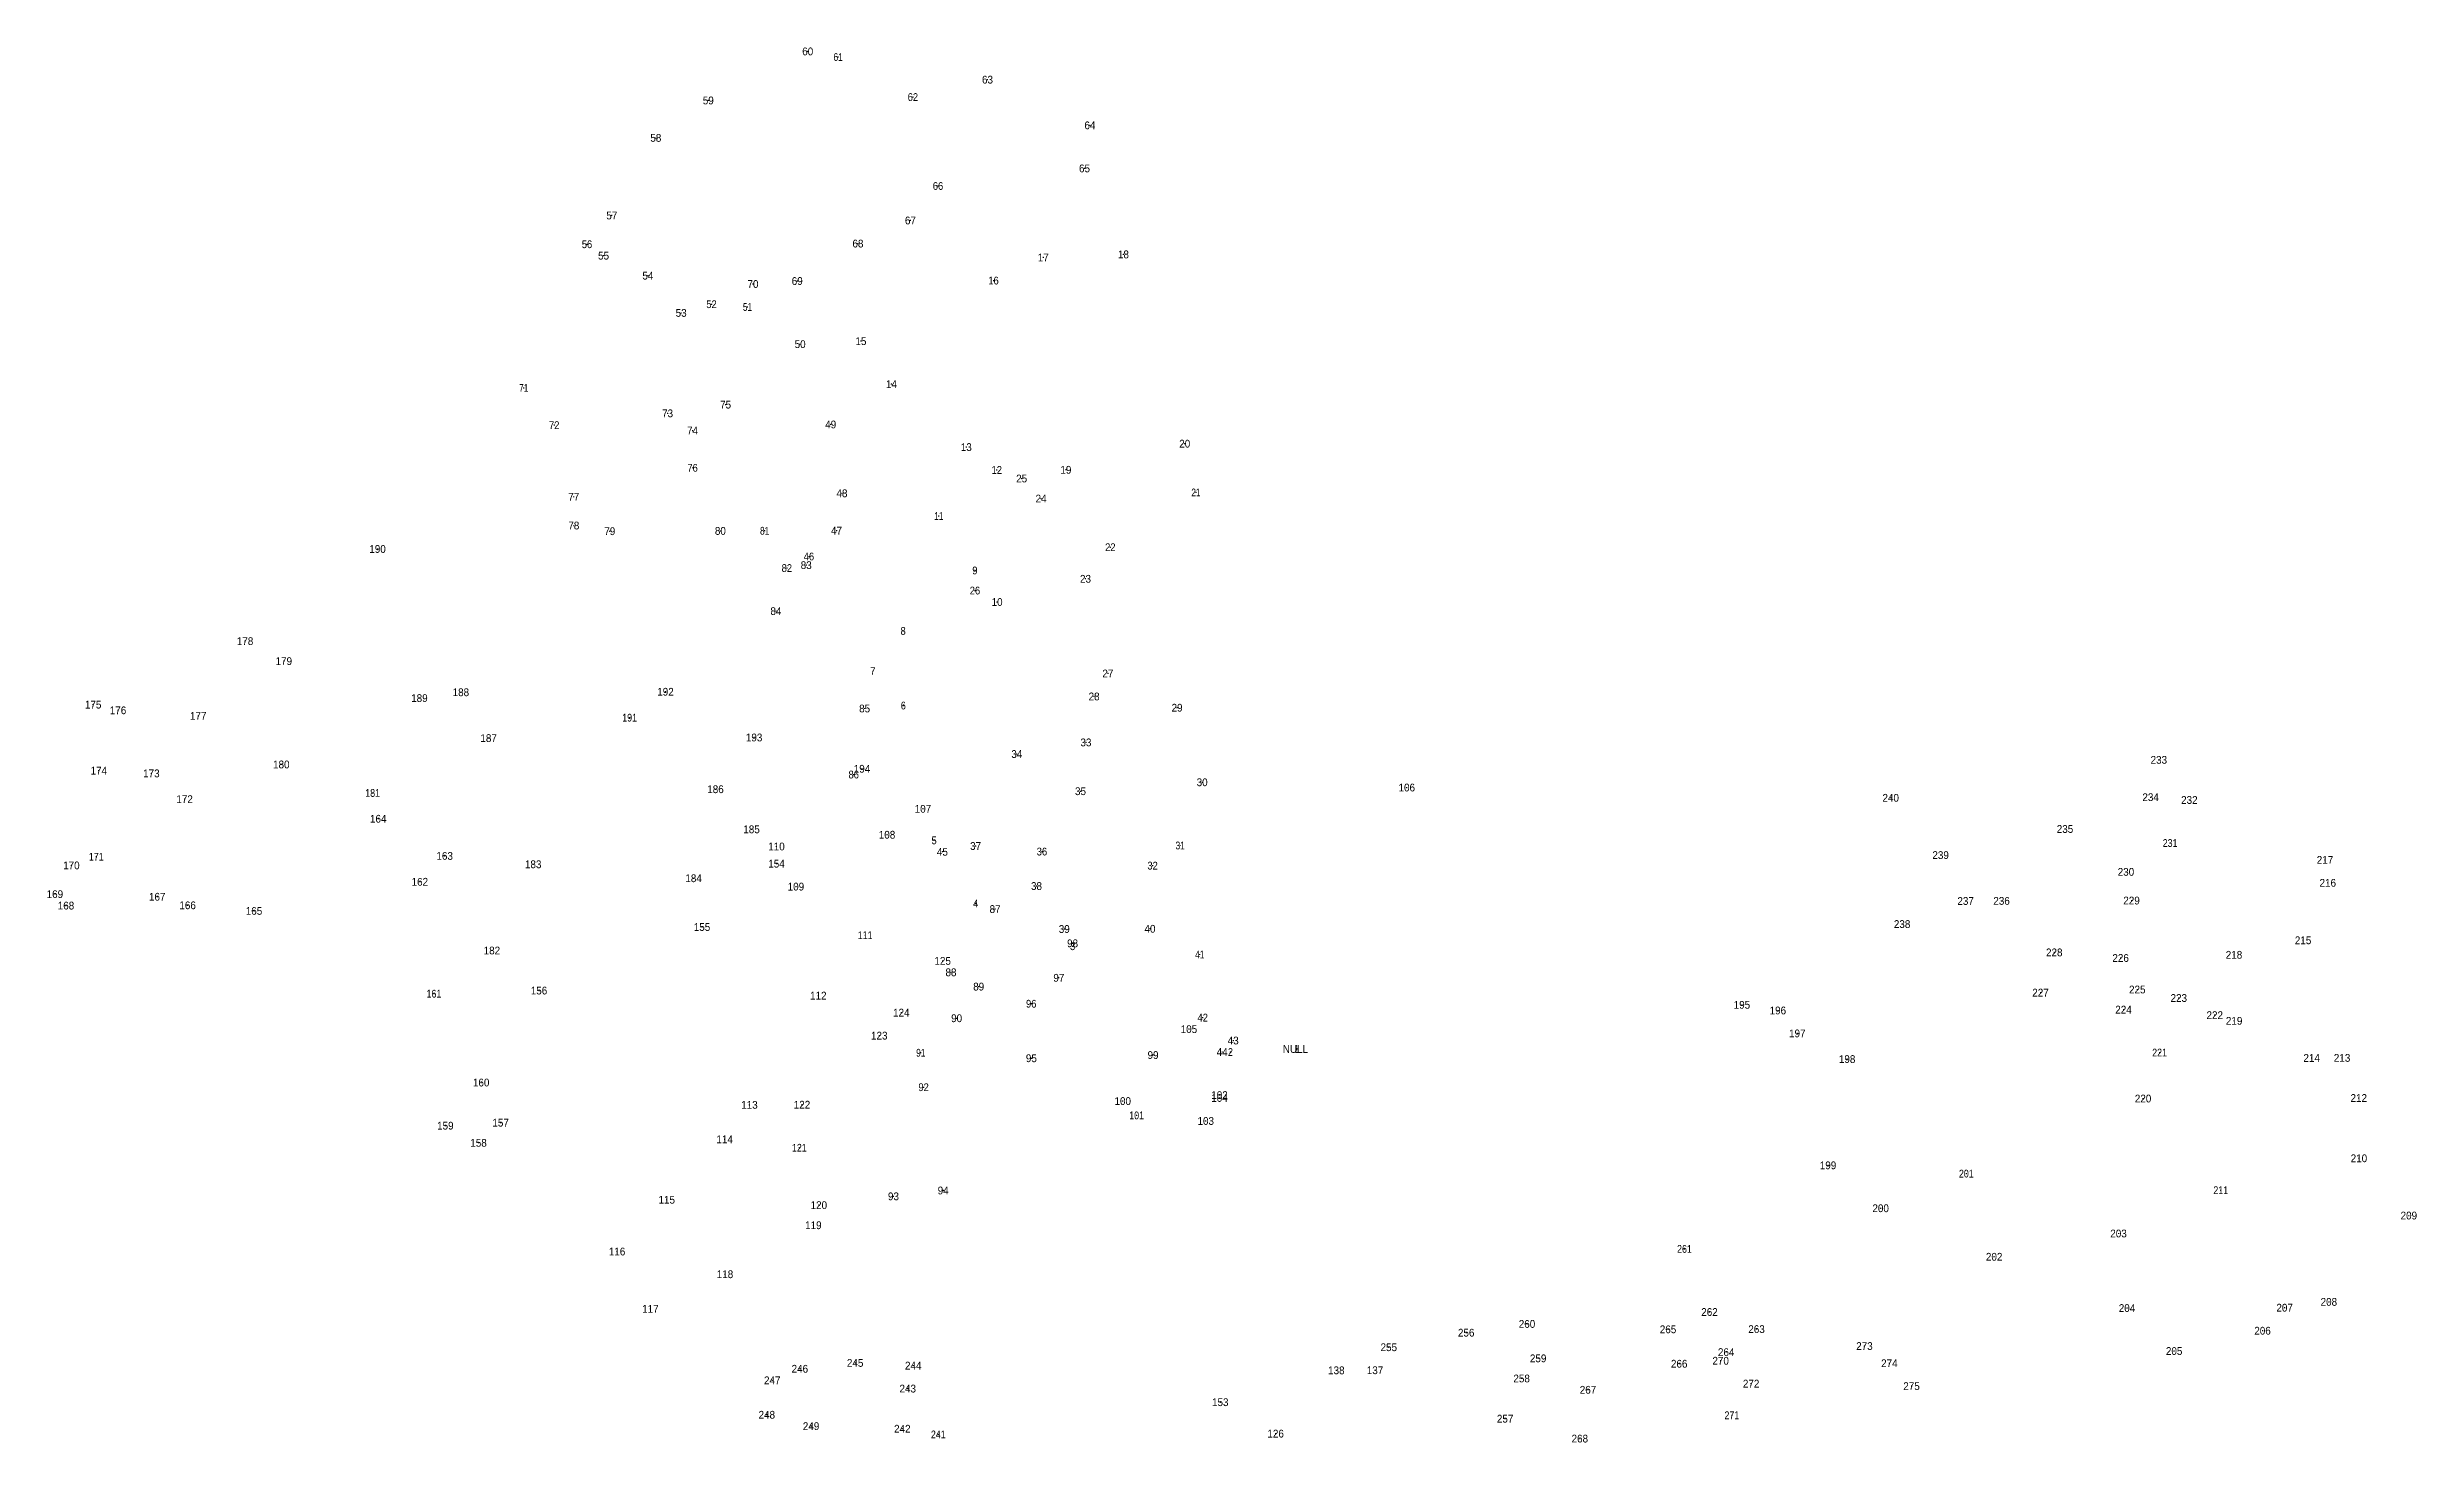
# Model space of a CAD drawing. Header units: metres. Extents: x 551041 to 552667, y 1846820 to 1848643.
# Drawn here: x 551144 to 552667, y 1847746 to 1848643 of the extents above; entities that cross this region are included whole.
import ezdxf
from ezdxf.enums import TextEntityAlignment as Align

# ---------------------------------------------------------------- set-up
doc = ezdxf.new("R2010")
doc.units = ezdxf.units.M
doc.header["$LTSCALE"] = 2
doc.layers.add('10', color=7, linetype='Continuous', lineweight=13)
doc.layers.add('11', color=7, linetype='Continuous', lineweight=13)
doc.layers.add('12', color=7, linetype='Continuous')

msp = doc.modelspace()

# ---------------------------------------------------------------- hatches: boundary and pattern name
at = {"layer": '10'}
msp.add_hatch(color=256, dxfattribs=at).paths.add_polyline_path([(551946.871, 1847999.09, 1), (551946.871, 1847999.24, 1)])

# ---------------------------------------------------------------- linework, layer by layer
for p, q in [((551946.56, 1847999.16), (551946.25, 1847999.16)), ((551946.87, 1847999.48), (551946.87, 1847999.79)), ((551946.87, 1847998.54), (551946.87, 1847998.85)), ((551947.5, 1847999.16), (551947.18, 1847999.16))]:
    msp.add_line(p, q, dxfattribs=at)
for radius in [0.312, 0.075]:
    msp.add_circle((551946.871, 1847999.165), radius, dxfattribs=at)
at = {"layer": '11'}
for p, q in [((551632.8, 1848640.22), (551632.18, 1848640.22)), ((551632.49, 1848639.9), (551632.49, 1848640.53)), ((551652.36, 1848636.58), (551651.74, 1848636.58)), ((551652.05, 1848636.27), (551652.05, 1848636.89)), ((551748.37, 1848622.06), (551747.75, 1848622.06)), ((551748.06, 1848621.74), (551748.06, 1848622.37)), ((551568.9, 1848608.71), (551568.27, 1848608.71)), ((551568.58, 1848608.4), (551568.58, 1848609.02)), ((551700.41, 1848610.87), (551699.79, 1848610.87)), ((551700.1, 1848610.56), (551700.1, 1848611.19)), ((551814.21, 1848592.71), (551813.58, 1848592.71)), ((551813.89, 1848592.4), (551813.89, 1848593.02)), ((551535.19, 1848584.65), (551534.56, 1848584.65)), ((551534.87, 1848584.34), (551534.87, 1848584.96)), ((551810.72, 1848565.03), (551810.09, 1848565.03)), ((551810.41, 1848564.72), (551810.41, 1848565.35)), ((551716.55, 1848553.74), (551715.92, 1848553.74)), ((551716.24, 1848553.43), (551716.24, 1848554.05)), ((551506.87, 1848534.78), (551506.25, 1848534.78)), ((551506.56, 1848534.47), (551506.56, 1848535.1)), ((551698.83, 1848531.56), (551698.2, 1848531.56)), ((551698.52, 1848531.25), (551698.52, 1848531.88)), ((551490.92, 1848516.3), (551490.29, 1848516.3)), ((551490.61, 1848515.99), (551490.61, 1848516.61)), ((551665.1, 1848516.73), (551664.47, 1848516.73)), ((551664.78, 1848516.42), (551664.78, 1848517.04)), ((551501.6, 1848508.95), (551500.98, 1848508.95)), ((551501.29, 1848508.64), (551501.29, 1848509.26)), ((551784.2, 1848507.8), (551783.57, 1848507.8)), ((551783.88, 1848507.48), (551783.88, 1848508.11)), ((551835.74, 1848509.77), (551835.11, 1848509.77)), ((551835.42, 1848509.45), (551835.42, 1848510.08)), ((551530.07, 1848496.11), (551529.44, 1848496.11)), ((551529.76, 1848495.8), (551529.76, 1848496.42)), ((551597.62, 1848490.74), (551597, 1848490.74)), ((551597.31, 1848490.43), (551597.31, 1848491.06)), ((551626.05, 1848492.66), (551625.43, 1848492.66)), ((551625.74, 1848492.34), (551625.74, 1848492.97)), ((551752.24, 1848492.96), (551751.62, 1848492.96)), ((551751.93, 1848492.65), (551751.93, 1848493.28)), ((551551.46, 1848472.18), (551550.83, 1848472.18)), ((551551.14, 1848471.87), (551551.14, 1848472.5)), ((551570.99, 1848477.76), (551570.37, 1848477.76)), ((551570.68, 1848477.45), (551570.68, 1848478.08)), ((551594.1, 1848475.98), (551593.48, 1848475.98)), ((551593.79, 1848475.67), (551593.79, 1848476.29)), ((551627.93, 1848452.09), (551627.3, 1848452.09)), ((551627.62, 1848451.77), (551627.62, 1848452.4)), ((551667.02, 1848454.02), (551666.4, 1848454.02)), ((551666.71, 1848453.71), (551666.71, 1848454.34)), ((551450.26, 1848423.99), (551449.64, 1848423.99)), ((551449.95, 1848423.68), (551449.95, 1848424.3)), ((551686.64, 1848426.41), (551686.02, 1848426.41)), ((551686.33, 1848426.1), (551686.33, 1848426.72)), ((551542.72, 1848407.62), (551542.1, 1848407.62)), ((551542.41, 1848407.3), (551542.41, 1848407.93)), ((551580.04, 1848413.24), (551579.41, 1848413.24)), ((551579.72, 1848412.93), (551579.72, 1848413.55)), ((551469.87, 1848400.06), (551469.25, 1848400.06)), ((551469.56, 1848399.75), (551469.56, 1848400.37)), ((551558.75, 1848396.59), (551558.12, 1848396.59)), ((551558.44, 1848396.28), (551558.44, 1848396.9)), ((551647.6, 1848400.49), (551646.98, 1848400.49)), ((551647.29, 1848400.18), (551647.29, 1848400.8)), ((551734.73, 1848385.95), (551734.1, 1848385.95)), ((551734.42, 1848385.64), (551734.42, 1848386.26)), ((551875.13, 1848388.14), (551874.51, 1848388.14)), ((551874.82, 1848387.83), (551874.82, 1848388.45)), ((551558.81, 1848372.61), (551558.18, 1848372.61)), ((551558.49, 1848372.3), (551558.49, 1848372.92)), ((551754.32, 1848371.24), (551753.69, 1848371.24)), ((551754.01, 1848370.93), (551754.01, 1848371.56)), ((551770.33, 1848365.75), (551769.7, 1848365.75)), ((551770.02, 1848365.44), (551770.02, 1848366.06)), ((551798.75, 1848371.35), (551798.13, 1848371.35)), ((551798.44, 1848371.04), (551798.44, 1848371.66)), ((551482.43, 1848353.98), (551481.8, 1848353.98)), ((551482.11, 1848353.67), (551482.11, 1848354.29)), ((551654.82, 1848356.25), (551654.2, 1848356.25)), ((551654.51, 1848355.94), (551654.51, 1848356.56)), ((551782.8, 1848352.87), (551782.18, 1848352.87)), ((551782.49, 1848352.56), (551782.49, 1848353.18)), ((551882.32, 1848356.8), (551881.7, 1848356.8)), ((551882.01, 1848356.49), (551882.01, 1848357.12)), ((551482.47, 1848335.54), (551481.85, 1848335.54)), ((551482.16, 1848335.23), (551482.16, 1848335.85)), ((551505.58, 1848331.9), (551504.96, 1848331.9)), ((551505.27, 1848331.59), (551505.27, 1848332.22)), ((551576.68, 1848332.08), (551576.05, 1848332.08)), ((551576.36, 1848331.77), (551576.36, 1848332.39)), ((551605.12, 1848332.15), (551604.49, 1848332.15)), ((551604.81, 1848331.84), (551604.81, 1848332.46)), ((551651.33, 1848332.26), (551650.7, 1848332.26)), ((551651.02, 1848331.95), (551651.02, 1848332.57)), ((551717.07, 1848341.64), (551716.44, 1848341.64)), ((551716.75, 1848341.33), (551716.75, 1848341.96)), ((551356.32, 1848320.48), (551355.69, 1848320.48)), ((551356, 1848320.17), (551356, 1848320.79)), ((551633.6, 1848315.62), (551632.97, 1848315.62)), ((551633.28, 1848315.31), (551633.28, 1848315.93)), ((551827.31, 1848321.62), (551826.69, 1848321.62)), ((551827, 1848321.31), (551827, 1848321.94)), ((551619.39, 1848308.21), (551618.77, 1848308.21)), ((551619.08, 1848307.9), (551619.08, 1848308.52)), ((551631.83, 1848310.08), (551631.21, 1848310.08)), ((551631.52, 1848309.77), (551631.52, 1848310.4)), ((551740.26, 1848306.66), (551739.63, 1848306.66)), ((551739.94, 1848306.35), (551739.94, 1848306.97)), ((551811.36, 1848301.3), (551810.74, 1848301.3)), ((551811.05, 1848300.99), (551811.05, 1848301.61)), ((551740.29, 1848293.75), (551739.66, 1848293.75)), ((551739.98, 1848293.44), (551739.98, 1848294.06)), ((551754.52, 1848286.4), (551753.9, 1848286.4)), ((551754.21, 1848286.09), (551754.21, 1848286.72)), ((551612.35, 1848280.53), (551611.73, 1848280.53)), ((551612.04, 1848280.22), (551612.04, 1848280.84)), ((551271.15, 1848261.25), (551270.52, 1848261.25)), ((551270.83, 1848260.94), (551270.83, 1848261.57)), ((551694.14, 1848267.82), (551693.52, 1848267.82)), ((551693.83, 1848267.5), (551693.83, 1848268.13)), ((551296.06, 1848248.4), (551295.44, 1848248.4)), ((551295.75, 1848248.09), (551295.75, 1848248.72)), ((551674.65, 1848241.95), (551674.03, 1848241.95)), ((551674.34, 1848241.64), (551674.34, 1848242.26)), ((551825.73, 1848240.47), (551825.11, 1848240.47)), ((551825.42, 1848240.16), (551825.42, 1848240.78)), ((551383.21, 1848224.64), (551382.58, 1848224.64)), ((551382.9, 1848224.33), (551382.9, 1848224.95)), ((551409.86, 1848228.39), (551409.23, 1848228.39)), ((551409.55, 1848228.08), (551409.55, 1848228.7)), ((551541.38, 1848228.71), (551540.76, 1848228.71)), ((551541.07, 1848228.4), (551541.07, 1848229.02)), ((551816.88, 1848225.7), (551816.26, 1848225.7)), ((551816.57, 1848225.38), (551816.57, 1848226.01)), ((551173.49, 1848220.44), (551172.87, 1848220.44)), ((551173.18, 1848220.13), (551173.18, 1848220.76)), ((551189.5, 1848216.79), (551188.87, 1848216.79)), ((551189.18, 1848216.48), (551189.18, 1848217.11)), ((551241.05, 1848213.23), (551240.42, 1848213.23)), ((551240.74, 1848212.92), (551240.74, 1848213.54)), ((551518.32, 1848212.06), (551517.69, 1848212.06)), ((551518.01, 1848211.75), (551518.01, 1848212.37)), ((551669.38, 1848217.96), (551668.76, 1848217.96)), ((551669.07, 1848217.65), (551669.07, 1848218.27)), ((551694.26, 1848219.86), (551693.63, 1848219.86)), ((551693.94, 1848219.55), (551693.94, 1848220.17)), ((551870.22, 1848218.45), (551869.59, 1848218.45)), ((551869.91, 1848218.14), (551869.91, 1848218.76)), ((551427.71, 1848198.93), (551427.08, 1848198.93)), ((551427.39, 1848198.61), (551427.39, 1848199.24)), ((551598.33, 1848199.34), (551597.71, 1848199.34)), ((551598.02, 1848199.03), (551598.02, 1848199.66)), ((551811.62, 1848196.17), (551811, 1848196.17)), ((551811.31, 1848195.86), (551811.31, 1848196.48)), ((551177.15, 1848178.03), (551176.52, 1848178.03)), ((551176.84, 1848177.72), (551176.84, 1848178.34)), ((551294.45, 1848182), (551293.82, 1848182)), ((551294.13, 1848181.69), (551294.13, 1848182.32)), ((551667.7, 1848179.22), (551667.07, 1848179.22)), ((551667.38, 1848178.91), (551667.38, 1848179.54)), ((551767.21, 1848188.69), (551766.58, 1848188.69)), ((551766.89, 1848188.38), (551766.89, 1848189)), ((552501.26, 1848184.96), (552500.64, 1848184.96)), ((552500.95, 1848184.65), (552500.95, 1848185.28)), ((551210.92, 1848176.27), (551210.3, 1848176.27)), ((551210.61, 1848175.96), (551210.61, 1848176.58)), ((551353.14, 1848163.7), (551352.52, 1848163.7)), ((551352.83, 1848163.39), (551352.83, 1848164.02)), ((551573.53, 1848166.08), (551572.9, 1848166.08)), ((551573.22, 1848165.77), (551573.22, 1848166.4)), ((551662.37, 1848175.52), (551661.75, 1848175.52)), ((551662.06, 1848175.21), (551662.06, 1848175.83)), ((551808.14, 1848164.81), (551807.52, 1848164.81)), ((551807.83, 1848164.5), (551807.83, 1848165.12)), ((551886.33, 1848170.54), (551885.71, 1848170.54)), ((551886.02, 1848170.23), (551886.02, 1848170.85)), ((552017.87, 1848167.17), (552017.24, 1848167.17)), ((552017.55, 1848166.86), (552017.55, 1848167.48)), ((551232.29, 1848159.72), (551231.67, 1848159.72)), ((551231.98, 1848159.41), (551231.98, 1848160.04)), ((551356.74, 1848147.11), (551356.11, 1848147.11)), ((551356.43, 1848146.8), (551356.43, 1848147.42)), ((551706.86, 1848153.5), (551706.24, 1848153.5)), ((551706.55, 1848153.19), (551706.55, 1848153.81)), ((552328.92, 1848160.56), (552328.29, 1848160.56)), ((552328.61, 1848160.25), (552328.61, 1848160.87)), ((552495.99, 1848160.98), (552495.36, 1848160.98)), ((552495.68, 1848160.66), (552495.68, 1848161.29)), ((552520.88, 1848159.19), (552520.25, 1848159.19)), ((552520.56, 1848158.88), (552520.56, 1848159.5)), ((551596.7, 1848140.32), (551596.07, 1848140.32)), ((551596.38, 1848140.01), (551596.38, 1848140.63)), ((551683.8, 1848136.84), (551683.17, 1848136.84)), ((551683.48, 1848136.53), (551683.48, 1848137.16)), ((551714.02, 1848133.23), (551713.4, 1848133.23)), ((551713.71, 1848132.92), (551713.71, 1848133.54)), ((552440.94, 1848140.55), (552440.32, 1848140.55)), ((552440.63, 1848140.24), (552440.63, 1848140.86)), ((552508.5, 1848131.5), (552507.88, 1848131.5)), ((552508.19, 1848131.18), (552508.19, 1848131.81)), ((551159.52, 1848117.13), (551158.9, 1848117.13)), ((551159.21, 1848116.82), (551159.21, 1848117.44)), ((551175.51, 1848122.7), (551174.88, 1848122.7)), ((551175.19, 1848122.39), (551175.19, 1848123.01)), ((551399.45, 1848123.24), (551398.83, 1848123.24)), ((551399.14, 1848122.93), (551399.14, 1848123.55)), ((551456.34, 1848117.85), (551455.72, 1848117.85)), ((551456.03, 1848117.54), (551456.03, 1848118.16)), ((551612.72, 1848129.29), (551612.1, 1848129.29)), ((551612.75, 1848118.23), (551612.12, 1848118.23)), ((551612.41, 1848128.98), (551612.41, 1848129.6)), ((551612.43, 1848117.92), (551612.43, 1848118.54)), ((551719.37, 1848125.86), (551718.74, 1848125.86)), ((551719.06, 1848125.55), (551719.06, 1848126.18)), ((551740.69, 1848129.6), (551740.06, 1848129.6)), ((551740.38, 1848129.29), (551740.38, 1848129.92)), ((551783.35, 1848126.02), (551782.73, 1848126.02)), ((551783.04, 1848125.71), (551783.04, 1848126.33)), ((551854.47, 1848116.98), (551853.85, 1848116.98)), ((551854.16, 1848116.66), (551854.16, 1848117.29)), ((551872.21, 1848129.93), (551871.59, 1848129.93)), ((551871.9, 1848129.62), (551871.9, 1848130.24)), ((552361, 1848123.75), (552360.38, 1848123.75)), ((552360.69, 1848123.44), (552360.69, 1848124.06)), ((552608.06, 1848120.68), (552607.44, 1848120.68)), ((552607.75, 1848120.37), (552607.75, 1848120.99)), ((551383.5, 1848106.6), (551382.87, 1848106.6)), ((551383.18, 1848106.29), (551383.18, 1848106.91)), ((551559.45, 1848108.88), (551558.82, 1848108.88)), ((551559.14, 1848108.57), (551559.14, 1848109.19)), ((551625.22, 1848103.5), (551624.6, 1848103.5)), ((551624.91, 1848103.19), (551624.91, 1848103.82)), ((551779.85, 1848103.88), (551779.23, 1848103.88)), ((551779.54, 1848103.57), (551779.54, 1848104.19)), ((552480.11, 1848112.98), (552479.49, 1848112.98)), ((552479.8, 1848112.67), (552479.8, 1848113.3)), ((552609.88, 1848105.93), (552609.25, 1848105.93)), ((552609.56, 1848105.62), (552609.56, 1848106.24)), ((551148.9, 1848098.66), (551148.28, 1848098.66)), ((551148.59, 1848098.35), (551148.59, 1848098.97)), ((551156.03, 1848091.3), (551155.41, 1848091.3)), ((551155.72, 1848090.99), (551155.72, 1848091.61)), ((551214.67, 1848096.97), (551214.05, 1848096.97)), ((551214.36, 1848096.66), (551214.36, 1848097.29)), ((551234.23, 1848091.49), (551233.61, 1848091.49)), ((551233.92, 1848091.18), (551233.92, 1848091.8)), ((551276.9, 1848087.9), (551276.28, 1848087.9)), ((551276.59, 1848087.59), (551276.59, 1848088.21)), ((551740.78, 1848092.72), (551740.15, 1848092.72)), ((551740.47, 1848092.41), (551740.47, 1848093.03)), ((551753.23, 1848089.06), (551752.61, 1848089.06)), ((551752.92, 1848088.75), (551752.92, 1848089.37)), ((552377.07, 1848094.28), (552376.45, 1848094.28)), ((552376.76, 1848093.97), (552376.76, 1848094.6)), ((552400.18, 1848094.34), (552399.55, 1848094.34)), ((552399.86, 1848094.03), (552399.86, 1848094.65)), ((552483.71, 1848094.55), (552483.09, 1848094.55)), ((552483.4, 1848094.24), (552483.4, 1848094.86)), ((551564.86, 1848077.54), (551564.23, 1848077.54)), ((551564.55, 1848077.22), (551564.55, 1848077.85)), ((551669.73, 1848072.26), (551669.11, 1848072.26)), ((551669.42, 1848071.95), (551669.42, 1848072.57)), ((551797.69, 1848076.26), (551797.07, 1848076.26)), ((551797.38, 1848075.95), (551797.38, 1848076.57)), ((551852.79, 1848076.4), (551852.17, 1848076.4)), ((551852.48, 1848076.08), (551852.48, 1848076.71)), ((552336.23, 1848079.43), (552335.6, 1848079.43)), ((552335.92, 1848079.12), (552335.92, 1848079.74)), ((551429.81, 1848062.45), (551429.19, 1848062.45)), ((551429.5, 1848062.14), (551429.5, 1848062.76)), ((551719.54, 1848055.78), (551718.92, 1848055.78)), ((551719.23, 1848055.47), (551719.23, 1848056.09)), ((551803.05, 1848067.05), (551802.43, 1848067.05)), ((551803.06, 1848065.21), (551802.43, 1848065.21)), ((551802.74, 1848066.74), (551802.74, 1848067.36)), ((551802.74, 1848064.9), (551802.74, 1848065.52)), ((551884.83, 1848059.88), (551884.2, 1848059.88)), ((551884.52, 1848059.56), (551884.52, 1848060.19)), ((552434.03, 1848061.23), (552433.4, 1848061.23)), ((552433.72, 1848060.92), (552433.72, 1848061.54)), ((552476.69, 1848057.65), (552476.07, 1848057.65)), ((552476.38, 1848057.33), (552476.38, 1848057.96)), ((552549.56, 1848059.67), (552548.94, 1848059.67)), ((552549.25, 1848059.36), (552549.25, 1848059.98)), ((552593.97, 1848069), (552593.35, 1848069)), ((552593.66, 1848068.69), (552593.66, 1848069.31)), ((551724.89, 1848048.42), (551724.27, 1848048.42)), ((551724.58, 1848048.1), (551724.58, 1848048.73)), ((551794.22, 1848044.9), (551793.59, 1848044.9)), ((551793.91, 1848044.58), (551793.91, 1848045.21)), ((551392.56, 1848034.7), (551391.93, 1848034.7)), ((551392.24, 1848034.38), (551392.24, 1848035.01)), ((551460.09, 1848036.71), (551459.47, 1848036.71)), ((551459.78, 1848036.4), (551459.78, 1848037.02)), ((551639.61, 1848033.45), (551638.99, 1848033.45)), ((551639.3, 1848033.14), (551639.3, 1848033.77)), ((551742.69, 1848039.24), (551742.06, 1848039.24)), ((551742.38, 1848038.93), (551742.38, 1848039.55)), ((551776.48, 1848028.25), (551775.86, 1848028.25)), ((551776.17, 1848027.94), (551776.17, 1848028.57)), ((552233.27, 1848027.53), (552232.64, 1848027.53)), ((552232.96, 1848027.22), (552232.96, 1848027.85)), ((552425.21, 1848035.38), (552424.58, 1848035.38)), ((552424.89, 1848035.07), (552424.89, 1848035.7)), ((552487.41, 1848037.38), (552486.78, 1848037.38)), ((552487.1, 1848037.07), (552487.1, 1848037.7)), ((552514.08, 1848031.92), (552513.46, 1848031.92)), ((552513.77, 1848031.61), (552513.77, 1848032.23)), ((551692.96, 1848022.52), (551692.34, 1848022.52)), ((551692.65, 1848022.21), (551692.65, 1848022.83)), ((551728.52, 1848018.92), (551727.9, 1848018.92)), ((551728.21, 1848018.6), (551728.21, 1848019.23)), ((551877.84, 1848011.91), (551877.21, 1848011.91)), ((551877.52, 1848011.59), (551877.52, 1848012.22)), ((551886.7, 1848019.3), (551886.08, 1848019.3)), ((551886.39, 1848018.99), (551886.39, 1848019.62)), ((552256.38, 1848023.9), (552255.76, 1848023.9)), ((552256.07, 1848023.59), (552256.07, 1848024.21)), ((552478.55, 1848024.45), (552477.93, 1848024.45)), ((552478.24, 1848024.14), (552478.24, 1848024.76)), ((552537.22, 1848020.91), (552536.59, 1848020.91)), ((552536.9, 1848020.6), (552536.9, 1848021.22)), ((552549.67, 1848017.25), (552549.04, 1848017.25)), ((552549.35, 1848016.94), (552549.35, 1848017.56)), ((551678.78, 1848007.73), (551678.16, 1848007.73)), ((551678.47, 1848007.42), (551678.47, 1848008.04)), ((551705.47, 1847996.73), (551704.84, 1847996.73)), ((551705.16, 1847996.42), (551705.16, 1847997.04)), ((551854.77, 1847995.25), (551854.15, 1847995.25)), ((551854.46, 1847994.94), (551854.46, 1847995.56)), ((551899.2, 1847997.2), (551898.57, 1847997.2)), ((551898.89, 1847996.89), (551898.89, 1847997.52)), ((551904.53, 1847997.22), (551903.91, 1847997.22)), ((551904.22, 1847996.9), (551904.22, 1847997.53)), ((551906.29, 1848004.6), (551905.67, 1848004.6)), ((551905.98, 1848004.29), (551905.98, 1848004.91)), ((551947.18, 1847999.16), (551946.56, 1847999.16)), ((551946.87, 1847998.85), (551946.87, 1847999.48)), ((552268.86, 1848009.18), (552268.24, 1848009.18)), ((552268.55, 1848008.87), (552268.55, 1848009.49)), ((552501.73, 1847996.84), (552501.1, 1847996.84)), ((552501.42, 1847996.53), (552501.42, 1847997.16)), ((551776.57, 1847993.21), (551775.95, 1847993.21)), ((551776.26, 1847992.9), (551776.26, 1847993.52)), ((552300.9, 1847992.66), (552300.27, 1847992.66)), ((552300.58, 1847992.35), (552300.58, 1847992.97)), ((552599.49, 1847993.4), (552598.87, 1847993.4)), ((552599.18, 1847993.09), (552599.18, 1847993.71)), ((552619.04, 1847993.45), (552618.42, 1847993.45)), ((552618.73, 1847993.14), (552618.73, 1847993.76)), ((551422.91, 1847977.6), (551422.29, 1847977.6)), ((551422.6, 1847977.28), (551422.6, 1847977.91)), ((551707.3, 1847974.6), (551706.67, 1847974.6)), ((551706.99, 1847974.29), (551706.99, 1847974.91)), ((551835.29, 1847965.69), (551834.67, 1847965.69)), ((551834.98, 1847965.38), (551834.98, 1847966.01)), ((551897.49, 1847969.53), (551896.86, 1847969.53)), ((551897.49, 1847967.69), (551896.87, 1847967.69)), ((551897.18, 1847969.22), (551897.18, 1847969.85)), ((551897.18, 1847967.38), (551897.18, 1847968)), ((552491.14, 1847967.31), (552490.51, 1847967.31)), ((552490.82, 1847967), (552490.82, 1847967.62)), ((552629.77, 1847967.65), (552629.15, 1847967.65)), ((552629.46, 1847967.34), (552629.46, 1847967.96)), ((551399.87, 1847949.88), (551399.25, 1847949.88)), ((551399.56, 1847949.56), (551399.56, 1847950.19)), ((551435.41, 1847951.81), (551434.79, 1847951.81)), ((551435.1, 1847951.5), (551435.1, 1847952.12)), ((551595.35, 1847963.26), (551594.72, 1847963.26)), ((551595.04, 1847962.95), (551595.04, 1847963.58)), ((551629.12, 1847963.34), (551628.5, 1847963.34)), ((551628.81, 1847963.03), (551628.81, 1847963.66)), ((551844.2, 1847956.49), (551843.58, 1847956.49)), ((551843.89, 1847956.18), (551843.89, 1847956.81)), ((551888.64, 1847952.91), (551888.02, 1847952.91)), ((551888.33, 1847952.6), (551888.33, 1847953.23)), ((551421.23, 1847938.86), (551420.6, 1847938.86)), ((551420.91, 1847938.55), (551420.91, 1847939.18)), ((551579.41, 1847941.09), (551578.79, 1847941.09)), ((551579.1, 1847940.78), (551579.1, 1847941.4)), ((551627.41, 1847935.68), (551626.79, 1847935.68)), ((551627.1, 1847935.36), (551627.1, 1847935.99)), ((552288.62, 1847924.39), (552288, 1847924.39)), ((552288.31, 1847924.08), (552288.31, 1847924.7)), ((552377.5, 1847919.07), (552376.88, 1847919.07)), ((552377.19, 1847918.76), (552377.19, 1847919.39)), ((552629.87, 1847928.92), (552629.24, 1847928.92)), ((552629.55, 1847928.61), (552629.55, 1847929.23)), ((551687.92, 1847904.47), (551687.29, 1847904.47)), ((551687.61, 1847904.16), (551687.61, 1847904.78)), ((551719.9, 1847908.24), (551719.28, 1847908.24)), ((551719.59, 1847907.93), (551719.59, 1847908.55)), ((552541.05, 1847908.42), (552540.43, 1847908.42)), ((552540.74, 1847908.1), (552540.74, 1847908.73)), ((551542.18, 1847902.27), (551541.55, 1847902.27)), ((551541.87, 1847901.96), (551541.87, 1847902.58)), ((551639.94, 1847898.82), (551639.32, 1847898.82)), ((551639.63, 1847898.51), (551639.63, 1847899.13)), ((552322.46, 1847896.81), (552321.84, 1847896.81)), ((552322.15, 1847896.5), (552322.15, 1847897.12)), ((552661.95, 1847892.12), (552661.33, 1847892.12)), ((552661.64, 1847891.8), (552661.64, 1847892.43)), ((551636.42, 1847885.9), (551635.79, 1847885.9)), ((551636.11, 1847885.59), (551636.11, 1847886.21)), ((552475.35, 1847880.59), (552474.73, 1847880.59)), ((552475.04, 1847880.28), (552475.04, 1847880.9)), ((551510.27, 1847869), (551509.64, 1847869)), ((551509.95, 1847868.68), (551509.95, 1847869.31)), ((552196.33, 1847870.68), (552195.71, 1847870.68)), ((552196.02, 1847870.36), (552196.02, 1847870.99)), ((552395.41, 1847865.64), (552394.78, 1847865.64)), ((552395.1, 1847865.32), (552395.1, 1847865.95)), ((551579.62, 1847854.41), (551579, 1847854.41)), ((551579.31, 1847854.1), (551579.31, 1847854.72)), ((551531.69, 1847832.16), (551531.06, 1847832.16)), ((551531.37, 1847831.85), (551531.37, 1847832.47)), ((552212.43, 1847830.14), (552211.8, 1847830.14)), ((552212.12, 1847829.83), (552212.12, 1847830.45)), ((552480.8, 1847832.65), (552480.18, 1847832.65)), ((552480.49, 1847832.34), (552480.49, 1847832.96)), ((552582.12, 1847832.9), (552581.49, 1847832.9)), ((552581.81, 1847832.59), (552581.81, 1847833.21)), ((552610.55, 1847836.66), (552609.92, 1847836.66)), ((552610.23, 1847836.35), (552610.23, 1847836.97)), ((552056.05, 1847816.85), (552055.42, 1847816.85)), ((552055.74, 1847816.54), (552055.74, 1847817.16)), ((552095.14, 1847822.48), (552094.52, 1847822.48)), ((552094.83, 1847822.16), (552094.83, 1847822.79)), ((552185.8, 1847819.01), (552185.17, 1847819.01)), ((552185.48, 1847818.7), (552185.48, 1847819.32)), ((552242.67, 1847819.15), (552242.05, 1847819.15)), ((552242.36, 1847818.84), (552242.36, 1847819.46)), ((552567.94, 1847818.11), (552567.31, 1847818.11)), ((552567.62, 1847817.8), (552567.62, 1847818.42)), ((551663.3, 1847797.44), (551662.67, 1847797.44)), ((551662.98, 1847797.13), (551662.98, 1847797.75)), ((552006.31, 1847807.5), (552005.68, 1847807.5)), ((552005.99, 1847807.19), (552005.99, 1847807.81)), ((552102.3, 1847800.36), (552101.68, 1847800.36)), ((552101.99, 1847800.05), (552101.99, 1847800.67)), ((552192.96, 1847796.9), (552192.34, 1847796.9)), ((552192.65, 1847796.58), (552192.65, 1847797.21)), ((552219.62, 1847798.8), (552218.99, 1847798.8)), ((552219.3, 1847798.49), (552219.3, 1847799.12)), ((552223.16, 1847804.35), (552222.53, 1847804.35)), ((552222.84, 1847804.04), (552222.84, 1847804.66)), ((552312.02, 1847808.25), (552311.39, 1847808.25)), ((552311.7, 1847807.94), (552311.7, 1847808.57)), ((552328.04, 1847797.23), (552327.42, 1847797.23)), ((552327.73, 1847796.92), (552327.73, 1847797.54)), ((552511.09, 1847805.06), (552510.47, 1847805.06)), ((552510.78, 1847804.75), (552510.78, 1847805.37)), ((551610, 1847786.24), (551609.38, 1847786.24)), ((551609.69, 1847785.93), (551609.69, 1847786.56)), ((551627.76, 1847793.66), (551627.13, 1847793.66)), ((551627.44, 1847793.35), (551627.44, 1847793.98)), ((551696.79, 1847780.61), (551696.79, 1847781.24)), ((551700.62, 1847795.69), (551700, 1847795.69)), ((551700.31, 1847795.38), (551700.31, 1847796)), ((551972.57, 1847792.66), (551971.95, 1847792.66)), ((551972.26, 1847792.35), (551972.26, 1847792.97)), ((551997.45, 1847792.72), (551996.83, 1847792.72)), ((551997.14, 1847792.41), (551997.14, 1847793.04)), ((552091.67, 1847787.42), (552091.05, 1847787.42)), ((552091.36, 1847787.11), (552091.36, 1847787.74)), ((552239.2, 1847784.1), (552238.58, 1847784.1)), ((552238.89, 1847783.79), (552238.89, 1847784.41)), ((552342.3, 1847782.51), (552341.67, 1847782.51)), ((552341.98, 1847782.2), (552341.98, 1847782.82)), ((551697.11, 1847780.93), (551696.48, 1847780.93)), ((551897.97, 1847772.19), (551897.35, 1847772.19)), ((551897.66, 1847771.88), (551897.66, 1847772.51)), ((552134.35, 1847780.15), (552133.72, 1847780.15)), ((552134.04, 1847779.84), (552134.04, 1847780.46)), ((551606.5, 1847764.1), (551605.88, 1847764.1)), ((551606.19, 1847763.79), (551606.19, 1847764.42)), ((551634.96, 1847756.8), (551634.33, 1847756.8)), ((551634.64, 1847756.48), (551634.64, 1847757.11)), ((551693.61, 1847755.1), (551692.99, 1847755.1)), ((551693.3, 1847754.79), (551693.3, 1847755.41)), ((551716.73, 1847751.46), (551716.1, 1847751.46)), ((551716.42, 1847751.15), (551716.42, 1847751.78)), ((551933.57, 1847751.99), (551932.95, 1847751.99)), ((551933.26, 1847751.68), (551933.26, 1847752.3)), ((552081.07, 1847761.58), (552080.45, 1847761.58)), ((552080.76, 1847761.27), (552080.76, 1847761.89)), ((552226.81, 1847763.78), (552226.19, 1847763.78)), ((552226.5, 1847763.47), (552226.5, 1847764.09)), ((552129.09, 1847748.79), (552128.47, 1847748.79)), ((552128.78, 1847748.47), (552128.78, 1847749.1))]:
    msp.add_line(p, q, dxfattribs=at)

# ---------------------------------------------------------------- texts
at = {"layer": '12'}
for s, width, p in [('60', 0.95, (551632.49, 1848637.72)), ('61', 0.8, (551652.055, 1848634.08)), ('63', 0.95, (551748.06, 1848619.56)), ('59', 0.95, (551568.58, 1848606.21)), ('62', 0.9, (551700.095, 1848608.37)), ('64', 0.95, (551813.89, 1848590.21)), ('58', 0.95, (551534.87, 1848582.15)), ('65', 0.95, (551810.41, 1848562.53)), ('66', 0.9, (551716.235, 1848551.24)), ('57', 0.95, (551506.56, 1848532.28)), ('67', 0.95, (551698.52, 1848529.06)), ('56', 0.9, (551490.605, 1848513.8)), ('68', 0.95, (551664.78, 1848514.23)), ('18', 0.95, (551835.42, 1848507.27)), ('55', 0.95, (551501.29, 1848506.45)), ('54', 0.95, (551529.76, 1848493.61)), ('17', 0.95, (551783.89, 1848505.3)), ('70', 0.95, (551597.31, 1848488.24)), ('69', 0.95, (551625.74, 1848490.16)), ('16', 0.9, (551751.925, 1848490.46)), ('53', 0.95, (551551.14, 1848469.68)), ('52', 0.9, (551570.675, 1848475.26)), ('51', 0.8, (551593.795, 1848473.48)), ('50', 0.95, (551627.62, 1848449.59)), ('15', 0.95, (551666.71, 1848451.52)), ('71', 0.8, (551449.955, 1848421.49)), ('14', 0.95, (551686.33, 1848423.91)), ('73', 0.95, (551542.41, 1848405.12)), ('75', 0.95, (551579.72, 1848410.74)), ('72', 0.9, (551469.555, 1848397.56)), ('74', 0.95, (551558.44, 1848394.09)), ('49', 0.95, (551647.29, 1848397.99)), ('20', 0.95, (551874.82, 1848385.64)), ('76', 0.9, (551558.485, 1848370.11)), ('13', 0.95, (551734.42, 1848383.45)), ('12', 0.9, (551754.005, 1848368.74)), ('25', 0.95, (551770.02, 1848363.25)), ('19', 0.95, (551798.44, 1848368.85)), ('77', 0.95, (551482.11, 1848351.48)), ('48', 0.95, (551654.51, 1848353.75)), ('24', 0.95, (551782.49, 1848350.37)), ('21', 0.8, (551882.015, 1848354.3)), ('78', 0.95, (551482.16, 1848333.04)), ('79', 0.95, (551505.27, 1848329.4)), ('80', 0.95, (551576.36, 1848329.58)), ('81', 0.8, (551604.815, 1848329.65)), ('47', 0.95, (551651.02, 1848329.76)), ('11', 0.8, (551716.755, 1848339.14)), ('190', 0.95, (551356, 1848317.98)), ('46', 0.9, (551633.275, 1848313.12)), ('22', 0.9, (551826.995, 1848319.12)), ('82', 0.9, (551619.075, 1848305.71)), ('83', 0.95, (551631.52, 1848307.58)), ('9', 0.9, (551739.94, 1848304.16)), ('23', 0.95, (551811.05, 1848298.8)), ('26', 0.9, (551739.975, 1848291.25)), ('10', 0.95, (551754.21, 1848283.9)), ('84', 0.95, (551612.04, 1848278.03)), ('8', 0.9, (551693.83, 1848265.32)), ('178', 0.95, (551270.83, 1848258.75)), ('179', 0.95, (551295.75, 1848245.9)), ('7', 0.9, (551674.34, 1848239.45)), ('27', 0.95, (551825.42, 1848237.97)), ('175', 0.95, (551173.18, 1848217.94)), ('189', 0.95, (551382.9, 1848222.14)), ('188', 0.95, (551409.55, 1848225.89)), ('192', 0.95, (551541.065, 1848226.21)), ('28', 0.95, (551816.57, 1848223.2)), ('176', 0.95, (551189.175, 1848214.29)), ('177', 0.95, (551240.73, 1848210.73)), ('191', 0.85, (551518.015, 1848209.56)), ('85', 0.95, (551669.07, 1848215.46)), ('6', 0.85, (551693.935, 1848217.36)), ('29', 0.95, (551869.91, 1848215.95)), ('187', 0.95, (551427.39, 1848196.43)), ('193', 0.95, (551598.02, 1848196.84)), ('33', 0.95, (551811.31, 1848193.67)), ('174', 0.95, (551176.84, 1848175.53)), ('173', 0.95, (551210.61, 1848173.77)), ('180', 0.95, (551294.13, 1848179.5)), ('86', 0.9, (551662.055, 1848173.02)), ('194', 0.95, (551667.38, 1848176.72)), ('34', 0.95, (551766.89, 1848186.19)), ('233', 0.95, (552500.95, 1848182.46)), ('172', 0.95, (551231.975, 1848157.22)), ('181', 0.85, (551352.835, 1848161.2)), ('186', 0.95, (551573.215, 1848163.58)), ('35', 0.95, (551807.83, 1848162.31)), ('30', 0.95, (551886.02, 1848168.04)), ('106', 0.95, (552017.545, 1848164.67)), ('240', 0.95, (552328.61, 1848158.06)), ('234', 0.95, (552495.68, 1848158.48)), ('164', 0.95, (551356.43, 1848144.61)), ('107', 0.95, (551706.55, 1848151)), ('232', 0.95, (552520.555, 1848156.69)), ('185', 0.95, (551596.38, 1848137.82)), ('110', 0.95, (551612.41, 1848126.79)), ('108', 0.95, (551683.48, 1848134.34)), ('5', 0.9, (551713.71, 1848130.73)), ('37', 0.95, (551740.38, 1848127.1)), ('31', 0.8, (551871.905, 1848127.43)), ('235', 0.95, (552440.63, 1848138.05)), ('231', 0.85, (552508.195, 1848129)), ('170', 0.95, (551159.21, 1848114.63)), ('171', 0.85, (551175.195, 1848120.2)), ('163', 0.95, (551399.14, 1848120.74)), ('183', 0.95, (551456.03, 1848115.35)), ('154', 0.95, (551612.43, 1848115.73)), ('45', 0.95, (551719.06, 1848123.36)), ('36', 0.9, (551783.035, 1848123.52)), ('32', 0.9, (551854.155, 1848114.48)), ('239', 0.95, (552360.69, 1848121.25)), ('217', 0.95, (552607.75, 1848118.18)), ('169', 0.95, (551148.59, 1848096.16)), ('162', 0.95, (551383.175, 1848104.1)), ('184', 0.95, (551559.14, 1848106.38)), ('109', 0.95, (551624.91, 1848101)), ('38', 0.95, (551779.54, 1848101.38)), ('230', 0.95, (552479.8, 1848110.48)), ('216', 0.95, (552609.555, 1848103.43)), ('168', 0.95, (551155.72, 1848088.8)), ('167', 0.95, (551214.36, 1848094.47)), ('166', 0.95, (551233.915, 1848088.99)), ('165', 0.95, (551276.59, 1848085.4)), ('4', 0.9, (551740.47, 1848090.22)), ('87', 0.95, (551752.92, 1848086.56)), ('237', 0.95, (552376.76, 1848091.78)), ('236', 0.95, (552399.855, 1848091.84)), ('229', 0.95, (552483.4, 1848092.05)), ('155', 0.95, (551564.55, 1848075.04)), ('111', 0.85, (551669.425, 1848069.76)), ('39', 0.95, (551797.38, 1848073.76)), ('40', 0.95, (551852.48, 1848073.9)), ('238', 0.95, (552335.92, 1848076.93)), ('215', 0.95, (552593.66, 1848066.5)), ('182', 0.95, (551429.495, 1848059.95)), ('125', 0.95, (551719.23, 1848053.28)), ('98', 0.95, (551802.74, 1848064.55)), ('3', 0.9, (551802.74, 1848062.71)), ('41', 0.8, (551884.525, 1848057.38)), ('228', 0.95, (552433.72, 1848058.73)), ('226', 0.95, (552476.375, 1848055.15)), ('218', 0.95, (552549.25, 1848057.17)), ('88', 0.95, (551724.58, 1848045.92)), ('89', 0.95, (551742.38, 1848036.74)), ('97', 0.95, (551793.91, 1848042.4)), ('161', 0.85, (551392.245, 1848032.2)), ('156', 0.95, (551459.775, 1848034.21)), ('112', 0.95, (551639.295, 1848030.95)), ('124', 0.95, (551692.65, 1848020.02)), ('96', 0.9, (551776.165, 1848025.75)), ('195', 0.95, (552232.96, 1848025.03)), ('196', 0.95, (552256.065, 1848021.4)), ('227', 0.95, (552424.89, 1848032.88)), ('224', 0.95, (552478.24, 1848021.95)), ('225', 0.95, (552487.1, 1848034.88)), ('223', 0.95, (552513.77, 1848029.42)), ('123', 0.95, (551678.47, 1848005.23)), ('90', 0.95, (551728.21, 1848016.42)), ('105', 0.95, (551877.52, 1848009.41)), ('42', 0.9, (551886.385, 1848016.8)), ('197', 0.95, (552268.55, 1848006.68)), ('222', 0.95, (552536.895, 1848018.41)), ('219', 0.95, (552549.35, 1848014.75)), ('91', 0.8, (551705.165, 1847994.23)), ('95', 0.95, (551776.26, 1847990.71)), ('99', 0.95, (551854.46, 1847992.75)), ('44', 0.95, (551898.89, 1847994.7)), ('43', 0.95, (551905.98, 1848002.1)), ('2', 0.85, (551904.215, 1847994.72)), ('NULL ', 0.95, (551946.865, 1847996.66)), ('1', 0.65, (551946.875, 1847996.66)), ('198', 0.95, (552300.58, 1847990.16)), ('221', 0.85, (552501.425, 1847994.34)), ('214', 0.95, (552599.18, 1847990.9)), ('213', 0.95, (552618.73, 1847990.95)), ('160', 0.95, (551422.6, 1847975.1)), ('113', 0.95, (551595.04, 1847960.76)), ('122', 0.95, (551628.805, 1847960.84)), ('92', 0.9, (551706.985, 1847972.1)), ('100', 0.95, (551834.98, 1847963.19)), ('102', 0.95, (551897.175, 1847967.03)), ('104', 0.95, (551897.18, 1847965.19)), ('220', 0.95, (552490.82, 1847964.81)), ('212', 0.95, (552629.455, 1847965.15)), ('159', 0.95, (551399.56, 1847947.38)), ('157', 0.95, (551435.1, 1847949.31)), ('101', 0.85, (551843.895, 1847953.99)), ('103', 0.95, (551888.33, 1847950.41)), ('158', 0.95, (551420.91, 1847936.36)), ('114', 0.95, (551579.1, 1847938.59)), ('121', 0.85, (551627.105, 1847933.18)), ('199', 0.95, (552288.31, 1847921.89)), ('201', 0.85, (552377.195, 1847916.57)), ('210', 0.95, (552629.55, 1847926.42)), ('115', 0.95, (551541.87, 1847899.77)), ('93', 0.95, (551687.61, 1847901.97)), ('94', 0.95, (551719.59, 1847905.74)), ('211', 0.85, (552540.745, 1847905.92)), ('119', 0.95, (551636.11, 1847883.4)), ('120', 0.95, (551639.63, 1847896.32)), ('200', 0.95, (552322.15, 1847894.31)), ('209', 0.95, (552661.64, 1847889.62)), ('261', 0.85, (552196.025, 1847868.18)), ('203', 0.95, (552475.04, 1847878.09)), ('116', 0.95, (551509.945, 1847866.5)), ('202', 0.95, (552395.095, 1847863.14)), ('118', 0.95, (551579.31, 1847851.91)), ('117', 0.95, (551531.37, 1847829.66)), ('262', 0.95, (552212.115, 1847827.64)), ('204', 0.95, (552480.49, 1847830.15)), ('207', 0.95, (552581.81, 1847830.4)), ('208', 0.95, (552610.23, 1847834.16)), ('256', 0.95, (552055.735, 1847814.35)), ('260', 0.95, (552094.83, 1847819.98)), ('265', 0.95, (552185.48, 1847816.51)), ('263', 0.95, (552242.36, 1847816.65)), ('206', 0.95, (552567.615, 1847815.61)), ('245', 0.95, (551662.98, 1847794.94)), ('244', 0.95, (551700.31, 1847793.19)), ('255', 0.95, (552005.99, 1847805)), ('259', 0.95, (552101.99, 1847797.86)), ('266', 0.95, (552192.645, 1847794.4)), ('270', 0.95, (552219.3, 1847796.3)), ('264', 0.95, (552222.84, 1847801.85)), ('273', 0.95, (552311.7, 1847805.75)), ('274', 0.95, (552327.73, 1847794.73)), ('205', 0.95, (552510.78, 1847802.56)), ('247', 0.95, (551609.69, 1847783.74)), ('246', 0.95, (551627.435, 1847791.16)), ('243', 0.95, (551696.79, 1847778.43)), ('138', 0.95, (551972.26, 1847790.16)), ('137', 0.95, (551997.14, 1847790.22)), ('258', 0.95, (552091.36, 1847784.92)), ('267', 0.95, (552134.03, 1847777.65)), ('272', 0.95, (552238.885, 1847781.6)), ('275', 0.95, (552341.98, 1847780.01)), ('248', 0.95, (551606.19, 1847761.6)), ('153', 0.95, (551897.66, 1847769.69)), ('271', 0.85, (552226.505, 1847761.28)), ('249', 0.95, (551634.64, 1847754.3)), ('242', 0.95, (551693.295, 1847752.6)), ('241', 0.85, (551716.425, 1847748.96)), ('126', 0.95, (551933.255, 1847749.49)), ('257', 0.95, (552080.76, 1847759.08)), ('268', 0.95, (552128.78, 1847746.29))]:
    msp.add_text(s, height=5, dxfattribs=dict(at, width=width)).set_placement(p, align=Align.CENTER)

doc.saveas('drawing.dxf')
